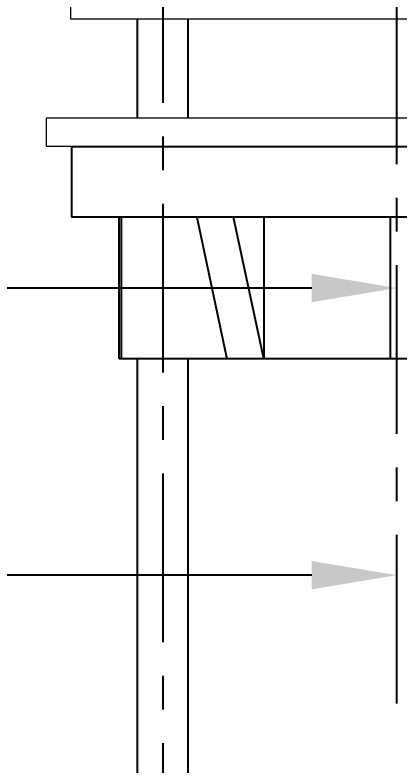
# Model space of a CAD drawing. Header units: millimetres. Extents: x 240 to 1080, y -29 to 565.
# Drawn here: x 590.9 to 618, y 147.8 to 200.8 of the extents above; entities that cross this region are included whole.
import ezdxf

# ---------------------------------------------------------------- set-up
doc = ezdxf.new("R2010")
doc.units = ezdxf.units.MM
doc.header["$LTSCALE"] = 0.75
doc.linetypes.add('CENTERX2', pattern=[101.6, 63.5, -12.7, 12.7, -12.7])
doc.layers.add('CENTER', color=1, linetype='CENTERX2')
doc.layers.add('DIM', color=3, linetype='Continuous')
doc.styles.get("Standard").update_dxf_attribs({"font": 'arial.ttf'})
doc.dimstyles.new('사본 ISO-25', dxfattribs={"dimtxt": 7, "dimasz": 7, "dimexe": 2.1, "dimexo": 2.1, "dimgap": 2, "dimtad": 1, "dimtih": 1, "dimtoh": 1, "dimdec": 1, "dimdsep": 46, "dimtxsty": 'Standard', "dimcen": 0, "dimclrd": 3, "dimclre": 3, "dimclrt": 4, "dimazin": 2, "dimtp": 0.1, "dimtm": 0.1, "dimtfac": 0.714286, "dimtdec": 1, "dimtmove": 0, "dimatfit": 3, "dimfxl": 1, "dimarcsym": 0})

# ---------------------------------------------------------------- blocks, each defined once
blk = doc.blocks.new('*D19')
at = {"layer": 'Defpoints', "color": 0, "transparency": 16777216}
for p in [(487.188, 201.537), (617.835, 161.253), (617.835, 161.253)]:
    blk.add_point(p, dxfattribs=at)
at = {"layer": 'DIM', "color": 3, "lineweight": -2, "transparency": 16777216}
for p, q in [((487.188, 199.437), (487.188, 159.153)), ((493.188, 161.253), (540.672, 161.253)), ((611.835, 161.253), (564.351, 161.253))]:
    blk.add_line(p, q, dxfattribs=at)
at = {"layer": 'DIM', "color": 3, "transparency": 16777216}
for points in [[(493.188, 162.253), (493.188, 160.253), (487.188, 161.253)], [(611.835, 162.253), (611.835, 160.253), (617.835, 161.253)]]:
    blk.add_solid(points, dxfattribs=at)
at = {"layer": 'DIM', "color": 4, "transparency": 16777216, "insert": (552.511, 161.253), "char_height": 6, "attachment_point": 5}
blk.add_mtext('130.6', dxfattribs=at)
blk = doc.blocks.new('*D20')
at = {"layer": 'Defpoints', "color": 0, "transparency": 16777216}
for p in [(510.263, 332.406), (617.835, 181.537), (617.835, 181.537)]:
    blk.add_point(p, dxfattribs=at)
at = {"layer": 'DIM', "color": 3, "lineweight": -2, "transparency": 16777216}
for p, q in [((510.263, 330.306), (510.263, 179.437)), ((516.263, 181.537), (552.21, 181.537)), ((611.835, 181.537), (575.888, 181.537))]:
    blk.add_line(p, q, dxfattribs=at)
at = {"layer": 'DIM', "color": 3, "transparency": 16777216}
for points in [[(516.263, 182.537), (516.263, 180.537), (510.263, 181.537)], [(611.835, 182.537), (611.835, 180.537), (617.835, 181.537)]]:
    blk.add_solid(points, dxfattribs=at)
at = {"layer": 'DIM', "color": 4, "transparency": 16777216, "insert": (564.049, 181.537), "char_height": 6, "attachment_point": 5}
blk.add_mtext('107.6', dxfattribs=at)
blk = doc.blocks.new('*D24')
at = {"layer": 'Defpoints', "color": 0, "transparency": 16777216}
for p in [(617.835, 371.537), (511.914, 341.765), (540.549, 281.253), (487.188, 201.537), (617.835, 152.191)]:
    blk.add_point(p, dxfattribs=at)
at = {"layer": 'DIM', "color": 3, "lineweight": -2, "transparency": 16777216}
for start, end in [(260.516393, 264.342803), (265.656538, 269.483607)]:
    blk.add_arc((617.835, 942.477), 665.726, start, end, dxfattribs=at)
at = {"layer": 'DIM', "color": 3, "transparency": 16777216}
for points in [[(507.978, 284.864), (508.316, 286.835), (502.233, 286.865)], [(611.84, 277.778), (611.831, 275.778), (617.835, 276.751)]]:
    blk.add_solid(points, dxfattribs=at)
at = {"layer": 'DIM', "color": 4, "transparency": 16777216, "insert": (559.814, 279.284), "char_height": 6, "attachment_point": 5}
blk.add_mtext('10°', dxfattribs=at)

msp = doc.modelspace()

# ---------------------------------------------------------------- linework, layer by layer
at = {"color": 7, "linetype": 'Continuous', "lineweight": 18}
for p, q in [((594.815, 200.537), (594.815, 201.537)), ((643.415, 200.537), (594.815, 200.537)), ((646.615, 193.537), (593.068, 193.537)), ((593.068, 193.537), (593.068, 191.537)), ((646.615, 191.537), (593.068, 191.537))]:
    msp.add_line(p, q, dxfattribs=at)
at = {"extrusion": (-1, 2.22045e-16, 2.96604e-13)}
for p, q in [((599.511, 193.537), (599.511, 200.537)), ((603.111, 193.537), (603.111, 200.537)), ((599.511, 111.537), (599.511, 176.537)), ((603.111, 111.537), (603.111, 176.537))]:
    msp.add_line(p, q, dxfattribs=at)
at = {"color": 7, "linetype": 'Continuous'}
for p, q in [((594.865, 191.537), (594.865, 186.537)), ((594.865, 191.537), (646.615, 191.537)), ((646.615, 186.537), (594.865, 186.537)), ((598.237, 176.537), (598.237, 186.537)), ((598.365, 186.537), (598.365, 176.537)), ((603.711, 186.537), (605.84, 176.537)), ((608.438, 176.537), (606.309, 186.537)), ((608.438, 186.537), (608.438, 176.537)), ((617.365, 186.537), (617.365, 176.537)), ((642.365, 176.537), (598.237, 176.537))]:
    msp.add_line(p, q, dxfattribs=at)
at = {"layer": 'CENTER', "ltscale": 0.25}
for p, q in [((617.835, 152.191), (617.835, 371.537)), ((601.311, 206.537), (601.311, 90.037))]:
    msp.add_line(p, q, dxfattribs=at)

# ---------------------------------------------------------------- dimensions: what is measured, and where the dimension line sits
at = {"layer": 'DIM'}
dim = msp.add_angular_dim_2l(base=(540.549, 281.253), line1=((617.835, 152.191), (617.835, 371.537)), line2=((487.188, 201.537), (511.914, 341.765)), dimstyle='사본 ISO-25', override={"dimtxt": 6, "dimasz": 6, "dimtad": 0}, dxfattribs=at)
dim.commit()
dim.dimension.update_dxf_attribs({"geometry": '*D24', "text_midpoint": (559.814, 279.284)})
for base, p1, p2, picture, middle in [((617.835, 181.537), (510.263, 332.406), (617.835, 181.537), '*D20', (564.049, 181.537)), ((617.835, 161.253), (487.188, 201.537), (617.835, 161.253), '*D19', (552.511, 161.253))]:
    dim = msp.add_linear_dim(base=base, p1=p1, p2=p2, dimstyle='사본 ISO-25', override={"dimtxt": 6, "dimasz": 6, "dimtad": 0}, dxfattribs=at)
    dim.commit()
    dim.dimension.update_dxf_attribs({"geometry": picture, "text_midpoint": middle})

doc.saveas('drawing.dxf')
